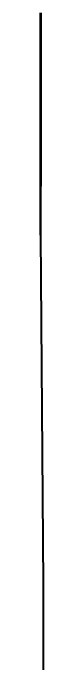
# Model space of a CAD drawing. Header units: metres. Extents: x 2 to 41.4, y 0.9 to 39.
# Drawn here: x 2.376 to 2.379, y 14.035 to 14.698 of the extents above; entities that cross this region are included whole.
import ezdxf

# ---------------------------------------------------------------- set-up
doc = ezdxf.new("R2010")
doc.units = ezdxf.units.M
doc.layers.add('BSA_MATERIAL_SECTION', color=7, linetype='Continuous')

msp = doc.modelspace()

# ---------------------------------------------------------------- linework, layer by layer
at = {"layer": 'BSA_MATERIAL_SECTION'}
for p, q in [((2.3758, 14.52131), (2.3758, 14.69761)), ((2.3766, 14.69761), (2.3766, 14.52131)), ((2.3762, 14.52131), (2.3758, 14.52131)), ((2.3758, 14.47131), (2.3758, 14.52131)), ((2.3758, 14.52131), (2.3762, 14.52131)), ((2.3762, 14.52131), (2.3766, 14.52131)), ((2.3766, 14.52131), (2.3762, 14.52131)), ((2.3766, 14.47131), (2.3766, 14.52131)), ((2.3758, 14.47131), (2.3786, 14.11571)), ((2.3794, 14.11571), (2.3766, 14.47131)), ((2.3786, 14.11571), (2.3786, 14.06571)), ((2.3794, 14.06571), (2.3794, 14.11571)), ((2.3786, 14.06571), (2.3794, 14.06571)), ((2.3786, 14.06571), (2.3786, 12.99891)), ((2.3794, 14.06571), (2.3786, 14.06571)), ((2.3794, 12.99891), (2.3794, 14.06571))]:
    msp.add_line(p, q, dxfattribs=at)

doc.saveas('drawing.dxf')
